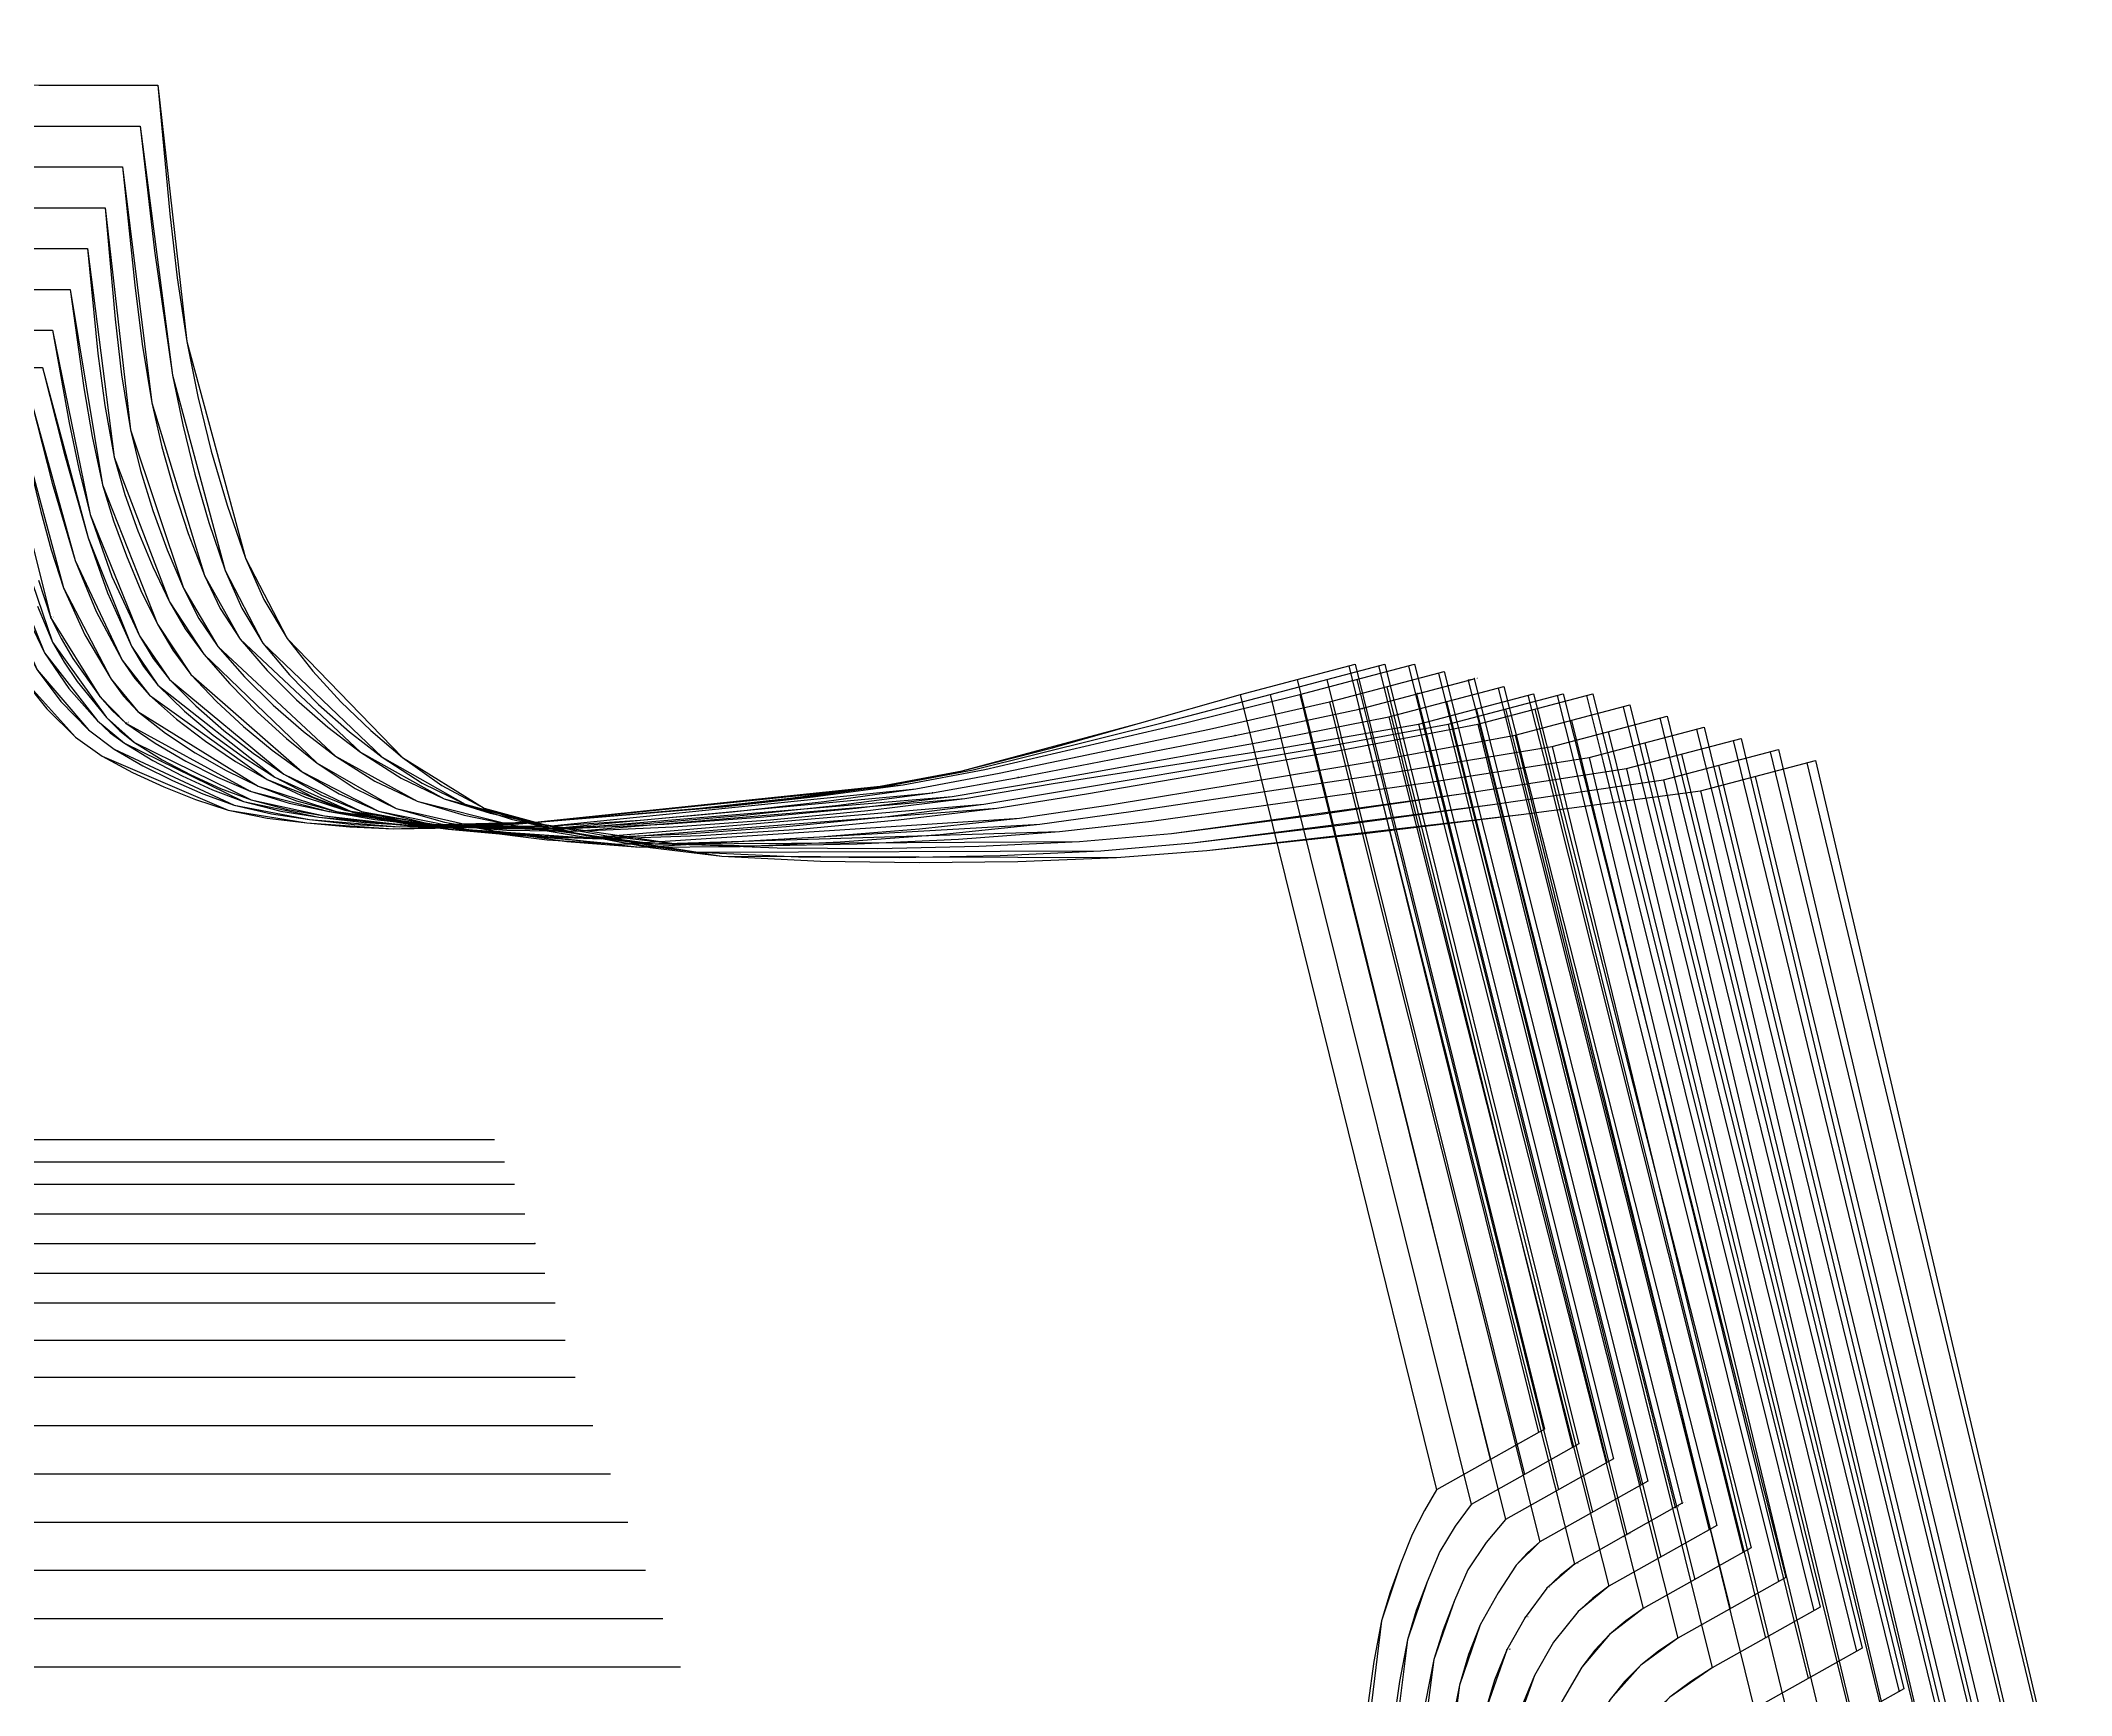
# Model space of a CAD drawing. Extents: x -43 to 1613, y 0 to 910.
# Drawn here: x 1271.2 to 1613, y 621.2 to 899.8 of the extents above; entities that cross this region are included whole.
import ezdxf

# ---------------------------------------------------------------- set-up
doc = ezdxf.new("R2010")
doc.units = 0

# ---------------------------------------------------------------- blocks, each defined once
blk = doc.blocks.new('GMX1016S18BK_42')
at = {"layer": '1'}
for points in [[(1259.553, 811.017), (1267.9782, 792.6147), (1277.0663, 782.5131), (1281.524, 779.3025), (1302.7661, 770.217), (1315.9817, 768.1189), (1330.4902, 767.0775), (1351.6788, 767.9284), (1412.5118, 774.2632), (1426.2761, 776.8514), (1456.1185, 784.8575), (1473.1086, 789.7165)], [(1473.1086, 789.7165), (1492.4431, 794.8194)], [(1492.4431, 794.8194), (1524.3074, 666.0465)], [(1524.3074, 666.0465), (1514.3354, 660.4407), (1506.1388, 655.8331)], [(1506.1388, 655.8331), (1504.1119, 652.3102), (1502.0519, 648.2868), (1500.0809, 643.349), (1496.8703, 633.7453), (1493.4972, 606.0593), (1493.6496, 583.5193)]]:
    blk.add_lwpolyline(points, dxfattribs=at)
at = {"layer": '5'}
blk.add_line((977.6588, 714.7687), (1347.5513, 714.7687), dxfattribs=at)
at = {"layer": '7'}
blk.add_line((977.6588, 714.7687), (1347.5513, 714.7687), dxfattribs=at)
at = {"layer": '8'}
for points in [[(1491.3458, 794.5324), (1493.6293, 785.3122), (1523.3066, 665.4826)], [(1473.1035, 789.7115), (1475.3133, 780.6843), (1506.1388, 655.8331)], [(1482.6489, 792.2362), (1484.9069, 783.11), (1515.171, 660.9081)]]:
    blk.add_lwpolyline(points, dxfattribs=at)
at = {"layer": '84'}
for points in [[(1259.553, 811.017), (1263.4367, 801.6342), (1265.555, 797.0419), (1267.9782, 792.6147), (1272.1946, 787.2832), (1277.0663, 782.5131), (1281.524, 779.3025), (1286.6167, 776.5517), (1291.8898, 774.1514), (1297.2644, 772.0102), (1302.7661, 770.217), (1309.3193, 768.9012), (1315.9817, 768.1189), (1323.2232, 767.423), (1330.4902, 767.0775), (1341.0896, 767.2756), (1351.6788, 767.9284), (1382.1537, 770.5522), (1397.3557, 772.2236), (1412.5118, 774.2632), (1426.2761, 776.8514), (1441.2392, 780.6843), (1456.1185, 784.8575), (1473.1086, 789.7165)], [(1473.1086, 789.7165), (1492.4431, 794.8194)], [(1492.4431, 794.8194), (1524.3074, 666.0465)], [(1524.3074, 666.0465), (1514.3354, 660.4407), (1506.1388, 655.8331)], [(1506.1388, 655.8331), (1504.1119, 652.3102), (1502.0519, 648.2868), (1500.0809, 643.349), (1498.3206, 638.5916), (1496.8703, 633.7453), (1495.5698, 626.8949), (1494.6249, 619.981), (1493.4972, 606.0593), (1493.3956, 594.7944), (1493.6496, 583.5193)]]:
    blk.add_lwpolyline(points, dxfattribs=at)
at = {"layer": '85'}
for points in [[(1491.3458, 794.5324), (1493.6293, 785.3122), (1523.3066, 665.4826)], [(1473.1035, 789.7115), (1475.3133, 780.6843), (1506.1388, 655.8331)], [(1482.6489, 792.2362), (1484.9069, 783.11), (1515.171, 660.9081)]]:
    blk.add_lwpolyline(points, dxfattribs=at)
blk = doc.blocks.new('GMX1016S18BK_44')
at = {"layer": '1'}
for points in [[(1261.2548, 814.7686), (1270.5843, 793.8339), (1279.2406, 783.7577), (1283.5281, 780.5217), (1303.7414, 771.0831), (1316.4262, 768.6422), (1331.5036, 767.4153), (1353.5457, 768.0935), (1414.3584, 774.4461), (1428.1176, 777.0394), (1459.9692, 784.9159), (1478.1073, 789.7165)], [(1478.1073, 789.7165), (1497.4418, 794.8194)], [(1497.4418, 794.8194), (1530.1062, 663.5471)], [(1530.1062, 663.5471), (1520.1342, 657.9413), (1511.9376, 653.3338)], [(1511.9376, 653.3338), (1509.2604, 649.6762), (1506.69, 645.4521), (1504.5487, 640.3518), (1501.2366, 630.5601), (1497.6983, 602.3103), (1497.8508, 579.7703)]]:
    blk.add_lwpolyline(points, dxfattribs=at)
at = {"layer": '5'}
blk.add_line((979.3605, 711.0197), (1349.2531, 711.0197), dxfattribs=at)
at = {"layer": '7'}
blk.add_line((979.3605, 711.0197), (1349.2531, 711.0197), dxfattribs=at)
at = {"layer": '8'}
for points in [[(1496.3775, 794.54), (1498.7093, 785.1395), (1529.0445, 662.9502)], [(1478.1022, 789.7115), (1480.3654, 780.5167), (1511.9376, 653.3338)], [(1487.6781, 792.2438), (1489.9844, 782.9424), (1520.9114, 658.3757)]]:
    blk.add_lwpolyline(points, dxfattribs=at)
at = {"layer": '84'}
for points in [[(1261.2548, 814.7686), (1265.5601, 804.1082), (1267.9071, 798.8834), (1270.5843, 793.8339), (1274.5949, 788.5329), (1279.2406, 783.7577), (1283.5281, 780.5217), (1288.3643, 777.7176), (1293.3757, 775.236), (1298.4938, 772.9932), (1303.7414, 771.0831), (1310.0203, 769.587), (1316.4262, 768.6422), (1323.9471, 767.8243), (1331.5036, 767.4153), (1342.5297, 767.5042), (1353.5457, 768.0935), (1384.013, 770.6894), (1399.2099, 772.3785), (1414.3584, 774.4461), (1428.1176, 777.0394), (1459.9692, 784.9159), (1478.1073, 789.7165)], [(1478.1073, 789.7165), (1497.4418, 794.8194)], [(1497.4418, 794.8194), (1530.1062, 663.5471)], [(1530.1062, 663.5471), (1520.1342, 657.9413), (1511.9376, 653.3338)], [(1511.9376, 653.3338), (1509.2604, 649.6762), (1506.69, 645.4521), (1504.5487, 640.3518), (1502.725, 635.5055), (1501.2366, 630.5601), (1499.8853, 623.5701), (1498.8921, 616.5165), (1497.6983, 602.3103), (1497.5917, 591.0428), (1497.8508, 579.7703)]]:
    blk.add_lwpolyline(points, dxfattribs=at)
at = {"layer": '85'}
for points in [[(1496.3775, 794.54), (1498.7093, 785.1395), (1529.0445, 662.9502)], [(1478.1022, 789.7115), (1480.3654, 780.5167), (1511.9376, 653.3338)], [(1487.6781, 792.2438), (1489.9844, 782.9424), (1520.9114, 658.3757)]]:
    blk.add_lwpolyline(points, dxfattribs=at)
blk = doc.blocks.new('GMX1016S18BK_46')
at = {"layer": '1'}
for points in [[(1262.9566, 818.5176), (1271.8339, 796.7066), (1280.7544, 785.2461), (1285.2629, 781.4844), (1305.3441, 771.6851), (1318.0061, 769.0231), (1333.241, 767.71), (1355.5295, 768.2866), (1416.3421, 774.5197), (1430.1013, 777.0851), (1463.8706, 784.9185), (1483.1061, 789.714)], [(1483.1061, 789.714), (1502.4405, 794.8169)], [(1502.4405, 794.8169), (1535.905, 661.0452)], [(1535.905, 661.0452), (1525.933, 655.4394), (1517.7364, 650.8319)], [(1517.7364, 650.8319), (1514.4649, 646.9253), (1511.394, 642.3533), (1509.1411, 637.1692), (1505.7044, 627.2429), (1501.8995, 598.5587), (1502.0519, 576.0187)]]:
    blk.add_lwpolyline(points, dxfattribs=at)
at = {"layer": '5'}
blk.add_line((981.0624, 707.2681), (1350.9549, 707.2681), dxfattribs=at)
at = {"layer": '7'}
blk.add_line((981.0624, 707.2681), (1350.9549, 707.2681), dxfattribs=at)
at = {"layer": '8'}
for points in [[(1501.4093, 794.5451), (1503.7918, 784.9616), (1534.7849, 660.4153)], [(1483.101, 789.7089), (1485.4174, 780.3439), (1517.7364, 650.8319)], [(1492.7072, 792.2489), (1495.0644, 782.7696), (1526.6544, 655.8433)]]:
    blk.add_lwpolyline(points, dxfattribs=at)
at = {"layer": '84'}
for points in [[(1262.9566, 818.5176), (1267.0384, 807.4381), (1269.2736, 801.9949), (1271.8339, 796.7066), (1275.9462, 790.7147), (1280.7544, 785.2461), (1282.9033, 783.2395), (1285.2629, 781.4844), (1290.0533, 778.5888), (1295.0114, 775.9853), (1300.1092, 773.6688), (1305.3441, 771.6851), (1311.6053, 770.0722), (1318.0061, 769.0231), (1325.6032, 768.1494), (1333.241, 767.71), (1344.389, 767.7405), (1355.5295, 768.2866), (1385.9968, 770.8139), (1401.1936, 772.4775), (1416.3421, 774.5197), (1430.1013, 777.0851), (1463.8706, 784.9185), (1483.1061, 789.714)], [(1483.1061, 789.714), (1502.4405, 794.8169)], [(1502.4405, 794.8169), (1535.905, 661.0452)], [(1535.905, 661.0452), (1525.933, 655.4394), (1517.7364, 650.8319)], [(1517.7364, 650.8319), (1514.4649, 646.9253), (1511.394, 642.3533), (1509.1411, 637.1692), (1507.2513, 632.2594), (1505.7044, 627.2429), (1504.2719, 620.1512), (1503.2051, 612.9884), (1501.8995, 598.5587), (1501.7827, 587.2938), (1502.0519, 576.0187)]]:
    blk.add_lwpolyline(points, dxfattribs=at)
at = {"layer": '85'}
for points in [[(1501.4093, 794.5451), (1503.7918, 784.9616), (1534.7849, 660.4153)], [(1483.101, 789.7089), (1485.4174, 780.3439), (1517.7364, 650.8319)], [(1492.7072, 792.2489), (1495.0644, 782.7696), (1526.6544, 655.8433)]]:
    blk.add_lwpolyline(points, dxfattribs=at)
blk = doc.blocks.new('GMX1016S18BK_48')
at = {"layer": '1'}
for points in [[(1264.6584, 823.5189), (1273.17, 798.5176), (1282.2759, 785.8379), (1286.9647, 781.6114), (1306.5887, 771.9467), (1318.9763, 769.2949), (1334.196, 767.5576), (1356.5277, 767.5144), (1418.4859, 773.8365), (1432.5067, 776.445), (1467.9219, 783.8796), (1488.1048, 788.4643)], [(1488.1048, 788.4643), (1507.4392, 793.5672)], [(1507.4392, 793.5672), (1541.7039, 657.2962)], [(1541.7039, 657.2962), (1531.7318, 651.6904), (1523.5352, 647.0828)], [(1523.5352, 647.0828), (1519.5576, 643.156), (1516.507, 638.5002), (1513.4844, 633.1052), (1509.9716, 622.9376), (1506.1007, 593.5599), (1506.2531, 571.02)]]:
    blk.add_lwpolyline(points, dxfattribs=at)
at = {"layer": '5'}
blk.add_line((982.7641, 702.2694), (1352.6567, 702.2694), dxfattribs=at)
at = {"layer": '7'}
blk.add_line((982.7641, 702.2694), (1352.6567, 702.2694), dxfattribs=at)
at = {"layer": '8'}
for points in [[(1506.4385, 793.303), (1508.8718, 783.5393), (1540.5253, 656.6332)], [(1497.739, 791.0068), (1500.1444, 781.3523), (1532.3947, 652.0612)], [(1488.0997, 788.4592), (1490.4695, 778.9266), (1523.5352, 647.0828)]]:
    blk.add_lwpolyline(points, dxfattribs=at)
at = {"layer": '84'}
for points in [[(1270.6224, 804.5908), (1273.17, 798.5176), (1275.1131, 795.1293), (1277.3229, 791.9009), (1282.2759, 785.8379), (1284.4958, 783.5799), (1286.9647, 781.6114), (1291.618, 778.7209), (1296.4618, 776.1529), (1301.4554, 773.8822), (1306.5887, 771.9467), (1312.7152, 770.3617), (1318.9763, 769.2949), (1326.5633, 768.2307), (1334.196, 767.5576), (1345.3593, 767.2401), (1356.5277, 767.5144), (1372.0649, 768.5507), (1387.5741, 769.968), (1403.0554, 771.7029), (1418.4859, 773.8365), (1432.5067, 776.445), (1467.9219, 783.8796), (1488.1048, 788.4643)], [(1488.1048, 788.4643), (1507.4392, 793.5672)], [(1507.4392, 793.5672), (1541.7039, 657.2962)], [(1541.7039, 657.2962), (1531.7318, 651.6904), (1523.5352, 647.0828)], [(1523.5352, 647.0828), (1521.4321, 645.2363), (1519.5576, 643.156), (1516.507, 638.5002), (1513.4844, 633.1052), (1511.4906, 628.1014), (1509.9716, 622.9376), (1508.5238, 615.6681), (1507.4265, 608.3377), (1506.1007, 593.5599), (1505.9864, 582.295), (1506.2531, 571.02)]]:
    blk.add_lwpolyline(points, dxfattribs=at)
at = {"layer": '85'}
for points in [[(1506.4385, 793.303), (1508.8718, 783.5393), (1540.5253, 656.6332)], [(1497.739, 791.0068), (1500.1444, 781.3523), (1532.3947, 652.0612)], [(1488.0997, 788.4592), (1490.4695, 778.9266), (1523.5352, 647.0828)]]:
    blk.add_lwpolyline(points, dxfattribs=at)
blk = doc.blocks.new('GMX1016S18BK_50')
at = {"layer": '1'}
for points in [[(1266.3602, 828.5176), (1272.9033, 802.6121), (1281.1456, 789.3838), (1285.5372, 784.8651), (1306.4186, 773.4402), (1319.7587, 769.9756), (1335.1434, 767.8116), (1357.7824, 767.1766), (1421.3129, 773.1456), (1435.697, 775.7008), (1472.2628, 782.8077), (1493.1035, 787.2121)], [(1493.1035, 787.2121), (1512.438, 792.3149)], [(1512.438, 792.3149), (1547.5027, 653.5446)], [(1547.5027, 653.5446), (1537.5306, 647.9388), (1529.334, 643.3312)], [(1529.334, 643.3312), (1524.7087, 639.2723), (1521.0511, 634.3473), (1517.9549, 628.8583), (1514.343, 618.5027), (1510.3018, 588.5587), (1510.4542, 566.0187)]]:
    blk.add_lwpolyline(points, dxfattribs=at)
at = {"layer": '2'}
for p in [(1502.7682, 789.7622), (1511.4702, 792.0584), (1512.438, 792.3149), (1512.438, 792.3149), (1493.0984, 787.207), (1493.1035, 787.2121), (1493.1035, 787.2121), (1354.3585, 697.2681), (1547.5027, 653.5446), (1547.5027, 653.5446), (1546.2708, 652.8512), (1538.1377, 648.2792), (1529.334, 643.3312), (1529.334, 643.3312), (1529.334, 643.3312)]:
    blk.add_point(p, dxfattribs=at)
at = {"layer": '3'}
for p in [(1272.9033, 802.6121), (1281.1456, 789.3838), (1285.5372, 784.8651), (1472.2628, 782.8077), (1505.2244, 779.9325), (1513.9569, 782.1143), (1495.5241, 777.5068), (1306.4186, 773.4402), (1421.3129, 773.1456), (1435.697, 775.7008), (1319.7587, 769.9756), (1335.1434, 767.8116), (1357.7824, 767.1766), (1537.5306, 647.9388), (1524.7087, 639.2723), (1521.0511, 634.3473), (1517.9549, 628.8583)]:
    blk.add_point(p, dxfattribs=at)
at = {"layer": '4'}
for p in [(1493.1035, 787.2121, -3.998), (1493.1035, 787.2121, -3.998), (1529.334, 643.3312, -3.998), (1529.334, 643.3312, -3.998)]:
    blk.add_point(p, dxfattribs=at)
at = {"layer": '5'}
blk.add_line((984.466, 697.2681), (1354.3585, 697.2681), dxfattribs=at)
at = {"layer": '7'}
blk.add_line((984.466, 697.2681), (1354.3585, 697.2681), dxfattribs=at)
at = {"layer": '8'}
for points in [[(1502.7682, 789.7622), (1505.2244, 779.9325), (1538.1377, 648.2792)], [(1511.4702, 792.0584), (1513.9569, 782.1143), (1546.2708, 652.8512)], [(1493.0984, 787.207), (1495.5241, 777.5068), (1529.334, 643.3312)]]:
    blk.add_lwpolyline(points, dxfattribs=at)
at = {"layer": '84'}
for points in [[(1270.8078, 808.9342), (1272.9033, 802.6121), (1274.6051, 799.1044), (1276.5939, 795.744), (1281.1456, 789.3838), (1283.2004, 786.9835), (1285.5372, 784.8651), (1290.442, 781.4793), (1295.588, 778.4618), (1300.9195, 775.7719), (1306.4186, 773.4402), (1313.0023, 771.4158), (1319.7587, 769.9756), (1327.4193, 768.6803), (1335.1434, 767.8116), (1346.4541, 767.1715), (1357.7824, 767.1766), (1373.7108, 768.0427), (1389.6137, 769.3686), (1405.4887, 771.0475), (1421.3129, 773.1456), (1435.697, 775.7008), (1472.2628, 782.8077), (1493.1035, 787.2121)], [(1493.1035, 787.2121), (1512.438, 792.3149)], [(1512.438, 792.3149), (1547.5027, 653.5446)], [(1547.5027, 653.5446), (1537.5306, 647.9388), (1529.334, 643.3312)], [(1529.334, 643.3312), (1526.916, 641.4212), (1524.7087, 639.2723), (1521.0511, 634.3473), (1517.9549, 628.8583), (1515.9076, 623.7631), (1514.343, 618.5027), (1512.8393, 611.0961), (1511.6963, 603.626), (1510.8454, 596.105), (1510.3018, 588.5587), (1510.1825, 577.2938), (1510.4542, 566.0187)]]:
    blk.add_lwpolyline(points, dxfattribs=at)
at = {"layer": '85'}
for points in [[(1502.7682, 789.7622), (1505.2244, 779.9325), (1538.1377, 648.2792)], [(1511.4702, 792.0584), (1513.9569, 782.1143), (1546.2708, 652.8512)], [(1493.0984, 787.207), (1495.5241, 777.5068), (1529.334, 643.3312)]]:
    blk.add_lwpolyline(points, dxfattribs=at)
at = {"layer": '1'}
for s, p in [('# 7', (1272.9033, 802.6121)), ('# 13', (1512.438, 792.3149)), ('# 13', (1512.438, 792.3149)), ('# 12', (1493.1035, 787.2121)), ('# 12', (1493.1035, 787.2121)), ('# 8', (1285.5372, 784.8651)), ('# 11', (1435.697, 775.7008)), ('# 9', (1319.7587, 769.9756)), ('# 10', (1357.7824, 767.1766)), ('# 14', (1547.5027, 653.5446)), ('# 14', (1547.5027, 653.5446)), ('# 15', (1529.334, 643.3312)), ('# 15', (1529.334, 643.3312)), ('# 16', (1524.7087, 639.2723)), ('# 17', (1521.0511, 634.3473)), ('# 18', (1517.9549, 628.8583))]:
    blk.add_text(s, height=0.25, dxfattribs=at).set_placement(p)
at = {"layer": '8'}
for s, p in [('# 26', (1502.7682, 789.7622)), ('O', (1502.7682, 789.7622)), ('# 28', (1511.4702, 792.0584)), ('O', (1511.4702, 792.0584)), ('# 23', (1493.0984, 787.207)), ('O', (1493.0984, 787.207)), ('# 29', (1546.2708, 652.8512)), ('# 27', (1538.1377, 648.2792)), ('# 24', (1529.334, 643.3312))]:
    blk.add_text(s, height=0.25, dxfattribs=at).set_placement(p)
at = {"layer": '85'}
for p in [(1502.7682, 789.7622), (1511.4702, 792.0584), (1493.0984, 787.207)]:
    blk.add_text('O', height=0.25, dxfattribs=at).set_placement(p)
blk = doc.blocks.new('GMX1016S18BK_52')
at = {"layer": '1'}
for points in [[(1268.062, 833.5188), (1275.0064, 807.6794), (1283.0252, 792.2565), (1287.5184, 786.854), (1307.7648, 774.2428), (1320.9169, 770.0239), (1336.6852, 767.7963), (1359.8907, 767.1359), (1424.5972, 772.536), (1439.2631, 774.9845), (1476.7383, 781.746), (1498.1022, 785.9624)], [(1498.1022, 785.9624), (1517.4367, 791.0653)], [(1517.4367, 791.0653), (1553.3015, 649.7956)], [(1553.3015, 649.7956), (1543.3295, 644.1898), (1535.1329, 639.5822)], [(1535.1329, 639.5822), (1529.969, 635.3556), (1525.8238, 630.1588), (1522.6234, 624.5861), (1518.8591, 614.0552), (1514.503, 583.56), (1514.6554, 561.02)]]:
    blk.add_lwpolyline(points, dxfattribs=at)
at = {"layer": '5'}
blk.add_line((986.1677, 692.2694), (1356.0603, 692.2694), dxfattribs=at)
at = {"layer": '7'}
blk.add_line((986.1677, 692.2694), (1356.0603, 692.2694), dxfattribs=at)
at = {"layer": '8'}
for points in [[(1516.4969, 790.8164), (1519.0343, 780.6894), (1552.0137, 649.0716)], [(1507.7949, 788.5202), (1510.2993, 778.5126), (1543.8806, 644.4996)], [(1498.0971, 785.9573), (1500.5762, 776.0869), (1535.1329, 639.5822)]]:
    blk.add_lwpolyline(points, dxfattribs=at)
at = {"layer": '84'}
for points in [[(1268.062, 833.5188), (1271.1964, 820.4861), (1272.9515, 814.0345), (1275.0064, 807.6794), (1278.6081, 799.7546), (1283.0252, 792.2565), (1285.0978, 789.4016), (1287.5184, 786.854), (1292.2124, 783.1633), (1297.1908, 779.8537), (1302.3851, 776.8768), (1307.7648, 774.2428), (1314.2265, 771.7994), (1320.9169, 770.0239), (1328.7579, 768.6371), (1336.6852, 767.7963), (1348.2778, 767.1461), (1359.8907, 767.1359), (1376.1085, 767.8852), (1392.3011, 769.0663), (1408.4707, 770.5903), (1424.5972, 772.536), (1439.2631, 774.9845), (1476.7383, 781.746), (1498.1022, 785.9624)], [(1498.1022, 785.9624), (1517.4367, 791.0653)], [(1517.4367, 791.0653), (1553.3015, 649.7956)], [(1553.3015, 649.7956), (1543.3295, 644.1898), (1535.1329, 639.5822)], [(1535.1329, 639.5822), (1532.4481, 637.5883), (1529.969, 635.3556), (1525.8238, 630.1588), (1522.6234, 624.5861), (1520.4949, 619.4045), (1518.8591, 614.0552), (1517.2589, 606.5165), (1516.027, 598.9092), (1515.1024, 591.2486), (1514.503, 583.56), (1514.3735, 572.2951), (1514.6554, 561.02)]]:
    blk.add_lwpolyline(points, dxfattribs=at)
at = {"layer": '85'}
for points in [[(1516.4969, 790.8164), (1519.0343, 780.6894), (1552.0137, 649.0716)], [(1507.7949, 788.5202), (1510.2993, 778.5126), (1543.8806, 644.4996)], [(1498.0971, 785.9573), (1500.5762, 776.0869), (1535.1329, 639.5822)]]:
    blk.add_lwpolyline(points, dxfattribs=at)
blk = doc.blocks.new('GMX1016S18BK_54')
at = {"layer": '1'}
for points in [[(1269.7638, 838.5175), (1276.98, 812.2311), (1284.9073, 795.4925), (1289.4768, 789.5616), (1309.2761, 775.3782), (1322.4002, 770.2144), (1338.0848, 767.7354), (1361.2115, 766.6991), (1426.7587, 772.2185), (1441.6126, 774.7102), (1480.7693, 780.8392), (1503.1009, 784.7102)], [(1503.1009, 784.7102), (1522.4354, 789.813)], [(1522.4354, 789.813), (1559.1003, 646.044)], [(1559.1003, 646.044), (1549.1283, 640.4382), (1540.9317, 635.8306)], [(1540.9317, 635.8306), (1535.2319, 631.4415), (1530.599, 625.9729), (1527.2944, 620.3163), (1523.3752, 609.6102), (1518.7042, 578.5587), (1518.8566, 556.0187)]]:
    blk.add_lwpolyline(points, dxfattribs=at)
at = {"layer": '5'}
blk.add_line((987.8696, 687.2682), (1357.7621, 687.2682), dxfattribs=at)
at = {"layer": '7'}
blk.add_line((987.8696, 687.2682), (1357.7621, 687.2682), dxfattribs=at)
at = {"layer": '8'}
for points in [[(1512.824, 787.2756), (1515.3793, 777.0927), (1549.6236, 640.7176)], [(1521.5235, 789.5717), (1524.1118, 779.2644), (1557.7567, 645.2896)], [(1503.0958, 784.7051), (1505.6282, 774.667), (1540.9317, 635.8306)]]:
    blk.add_lwpolyline(points, dxfattribs=at)
at = {"layer": '84'}
for points in [[(1269.7638, 838.5175), (1273.0938, 825.2841), (1276.98, 812.2311), (1280.5461, 803.6688), (1284.9073, 795.4925), (1287.0104, 792.381), (1289.4768, 789.5616), (1294.0462, 785.523), (1298.9002, 781.8222), (1303.9853, 778.4389), (1309.2761, 775.3782), (1315.687, 772.4242), (1322.4002, 770.2144), (1330.1828, 768.6599), (1338.0848, 767.7354), (1349.6341, 766.8768), (1361.2115, 766.6991), (1377.6402, 767.4026), (1394.046, 768.6117), (1410.4265, 770.1992), (1426.7587, 772.2185), (1441.6126, 774.7102), (1480.7693, 780.8392), (1503.1009, 784.7102)], [(1503.1009, 784.7102), (1522.4354, 789.813)], [(1522.4354, 789.813), (1559.1003, 646.044)], [(1559.1003, 646.044), (1549.1283, 640.4382), (1540.9317, 635.8306)], [(1540.9317, 635.8306), (1537.9827, 633.758), (1535.2319, 631.4415), (1532.7859, 628.8177), (1530.599, 625.9729), (1527.2944, 620.3163), (1525.0846, 615.0534), (1523.3752, 609.6102), (1521.6785, 601.9394), (1520.3602, 594.1949), (1519.3595, 586.3946), (1518.7042, 578.5587), (1518.5645, 567.2963), (1518.8566, 556.0187)]]:
    blk.add_lwpolyline(points, dxfattribs=at)
at = {"layer": '85'}
for points in [[(1512.824, 787.2756), (1515.3793, 777.0927), (1549.6236, 640.7176)], [(1521.5235, 789.5717), (1524.1118, 779.2644), (1557.7567, 645.2896)], [(1503.0958, 784.7051), (1505.6282, 774.667), (1540.9317, 635.8306)]]:
    blk.add_lwpolyline(points, dxfattribs=at)
blk = doc.blocks.new('GMX1016S18BK_56')
at = {"layer": '1'}
for points in [[(773.0211, 844.7685), (1030.3739, 844.7685), (1030.3739, 844.7685), (1251.4657, 844.7685), (1251.4657, 844.7685), (1271.4656, 844.7685)], [(1271.4656, 844.7685), (1279.172, 816.0538), (1286.472, 797.8445), (1290.922, 791.2786), (1310.5918, 775.7567), (1323.8303, 769.8233), (1339.7612, 767.0343), (1363.2942, 765.5865), (1429.9235, 771.2126), (1445.0213, 773.7501), (1485.1914, 780.4862), (1508.0997, 784.7127)], [(1508.0997, 784.7127), (1527.4341, 789.8156)], [(1527.4341, 789.8156), (1564.8991, 641.0453)], [(1564.8991, 641.0453), (1554.9271, 635.4395), (1546.7305, 630.8319)], [(1546.7305, 630.8319), (1540.4974, 626.2777), (1535.3767, 620.5348), (1531.9655, 614.7944), (1527.8939, 603.9155), (1522.9053, 572.3103), (1523.0577, 549.7704)]]:
    blk.add_lwpolyline(points, dxfattribs=at)
at = {"layer": '5'}
blk.add_line((989.5714, 681.0198), (1359.4639, 681.0198), dxfattribs=at)
at = {"layer": '7'}
blk.add_line((989.5714, 681.0198), (1359.4639, 681.0198), dxfattribs=at)
at = {"layer": '8'}
for points in [[(1517.7466, 787.2578), (1520.3704, 776.7346), (1555.5621, 635.7976)], [(1526.4486, 789.554), (1529.108, 778.8961), (1563.6952, 640.3696)], [(1508.0946, 784.7076), (1510.6803, 774.3318), (1546.7305, 630.8319)]]:
    blk.add_lwpolyline(points, dxfattribs=at)
at = {"layer": '84'}
for points in [[(773.0211, 844.7685), (1030.3739, 844.7685), (1030.3739, 844.7685), (1251.4657, 844.7685), (1251.4657, 844.7685), (1271.4656, 844.7685)], [(1271.4656, 844.7685), (1275.1105, 830.3464), (1279.172, 816.0538), (1282.4537, 806.7904), (1286.472, 797.8445), (1288.4887, 794.413), (1290.922, 791.2786), (1295.4077, 786.8921), (1300.221, 782.8585), (1305.2933, 779.1476), (1310.5918, 775.7567), (1317.0307, 772.3886), (1323.8303, 769.8233), (1331.7221, 768.0783), (1339.7612, 767.0343), (1351.5061, 765.9371), (1363.2942, 765.5865), (1379.9973, 766.2368), (1396.6724, 767.4661), (1413.3221, 769.1146), (1429.9235, 771.2126), (1445.0213, 773.7501), (1485.1914, 780.4862), (1508.0997, 784.7127)], [(1508.0997, 784.7127), (1527.4341, 789.8156)], [(1527.4341, 789.8156), (1564.8991, 641.0453)], [(1564.8991, 641.0453), (1554.9271, 635.4395), (1546.7305, 630.8319)], [(1546.7305, 630.8319), (1543.5174, 628.678), (1540.4974, 626.2777), (1537.7948, 623.532), (1535.3767, 620.5348), (1531.9655, 614.7944), (1529.6744, 609.4476), (1527.8939, 603.9155), (1526.1006, 596.1127), (1524.6935, 588.2285), (1523.6165, 580.2885), (1522.9053, 572.3103), (1522.7555, 561.048), (1523.0577, 549.7704)]]:
    blk.add_lwpolyline(points, dxfattribs=at)
at = {"layer": '85'}
for points in [[(1517.7466, 787.2578), (1520.3704, 776.7346), (1555.5621, 635.7976)], [(1526.4486, 789.554), (1529.108, 778.8961), (1563.6952, 640.3696)], [(1508.0946, 784.7076), (1510.6803, 774.3318), (1546.7305, 630.8319)]]:
    blk.add_lwpolyline(points, dxfattribs=at)
blk = doc.blocks.new('GMX1016S18BK_58')
at = {"layer": '1'}
for points in [[(767.2223, 851.0169), (1033.3254, 851.0169), (1033.3254, 851.0169), (1253.1675, 851.0169), (1253.1675, 851.0169), (1273.1674, 851.0169)], [(1273.1674, 851.0169), (1279.4971, 819.9832), (1287.8334, 799.5717), (1292.8804, 792.2235), (1312.1209, 776.2672), (1325.1816, 770.0264), (1341.4757, 767.0623), (1365.5676, 765.4214), (1432.141, 770.5395), (1447.2362, 772.9602), (1489.1817, 780.1865), (1513.0984, 784.7127)], [(1513.0984, 784.7127), (1532.4328, 789.8156)], [(1532.4328, 789.8156), (1570.698, 636.044)], [(1570.698, 636.044), (1560.7259, 630.4382), (1552.5293, 625.8306)], [(1552.5293, 625.8306), (1545.425, 620.9208), (1539.5322, 614.6521), (1536.1133, 608.8634), (1532.0442, 597.8983), (1527.1065, 566.0594), (1527.2589, 543.5194)]]:
    blk.add_lwpolyline(points, dxfattribs=at)
at = {"layer": '5'}
blk.add_line((991.2731, 674.7688), (1361.1657, 674.7688), dxfattribs=at)
at = {"layer": '7'}
blk.add_line((991.2731, 674.7688), (1361.1657, 674.7688), dxfattribs=at)
at = {"layer": '8'}
for points in [[(1522.6691, 787.2375), (1525.364, 776.3714), (1561.493, 630.87)], [(1531.3711, 789.5336), (1534.1042, 778.5253), (1569.6311, 635.4446)], [(1513.0933, 784.7076), (1515.7324, 773.9939), (1552.5293, 625.8306)]]:
    blk.add_lwpolyline(points, dxfattribs=at)
at = {"layer": '84'}
for points in [[(767.2223, 851.0169), (1033.3254, 851.0169), (1033.3254, 851.0169), (1253.1675, 851.0169), (1253.1675, 851.0169), (1273.1674, 851.0169)], [(1273.1674, 851.0169), (1275.9792, 835.4111), (1277.587, 827.659), (1279.4971, 819.9832), (1283.1649, 809.5692), (1287.8334, 799.5717), (1290.1372, 795.744), (1292.8804, 792.2235), (1297.2847, 787.7734), (1301.9837, 783.6332), (1306.9393, 779.7978), (1312.1209, 776.2672), (1318.4556, 772.7366), (1325.1816, 770.0264), (1333.2435, 768.1697), (1341.4757, 767.0623), (1353.4975, 765.8634), (1365.5676, 765.4214), (1382.2503, 765.9497), (1398.9101, 767.0547), (1415.5471, 768.5736), (1432.141, 770.5395), (1447.2362, 772.9602), (1489.1817, 780.1865), (1513.0984, 784.7127)], [(1513.0984, 784.7127), (1532.4328, 789.8156)], [(1532.4328, 789.8156), (1570.698, 636.044)], [(1570.698, 636.044), (1560.7259, 630.4382), (1552.5293, 625.8306)], [(1552.5293, 625.8306), (1548.8793, 623.504), (1545.425, 620.9208), (1542.3109, 617.9414), (1539.5322, 614.6521), (1537.6805, 611.8429), (1536.1133, 608.8634), (1533.8222, 603.4736), (1532.0442, 597.8983), (1530.2637, 590.037), (1528.8692, 582.0944), (1527.805, 574.0959), (1527.1065, 566.0594), (1526.9591, 554.797), (1527.2589, 543.5194)]]:
    blk.add_lwpolyline(points, dxfattribs=at)
at = {"layer": '85'}
for points in [[(1522.6691, 787.2375), (1525.364, 776.3714), (1561.493, 630.87)], [(1531.3711, 789.5336), (1534.1042, 778.5253), (1569.6311, 635.4446)], [(1513.0933, 784.7076), (1515.7324, 773.9939), (1552.5293, 625.8306)]]:
    blk.add_lwpolyline(points, dxfattribs=at)
blk = doc.blocks.new('GMX1016S18BK_60')
at = {"layer": '1'}
for points in [[(760.1738, 859.1423), (1036.2769, 858.5124), (1036.2769, 858.5124), (1256.119, 857.8927), (1256.119, 857.8927), (1276.1189, 857.8927)], [(1276.1189, 857.8927), (1281.6104, 824.9844), (1290.8179, 801.5529), (1296.4694, 793.0897), (1315.2095, 776.6533), (1328.0568, 770.0747), (1344.3585, 766.7245), (1368.519, 764.5248), (1435.9128, 768.886), (1451.2113, 771.1491), (1494.6021, 778.3272), (1519.3468, 782.8382)], [(1519.3468, 782.8382), (1538.6813, 787.9411)], [(1538.6813, 787.9411), (1577.7465, 629.1682)], [(1577.7465, 629.1682), (1567.7744, 623.5624), (1559.5778, 618.9549)]]:
    blk.add_lwpolyline(points, dxfattribs=at)
at = {"layer": '5'}
blk.add_line((994.2246, 666.6434), (1364.1172, 666.6434), dxfattribs=at)
at = {"layer": '7'}
blk.add_line((994.2246, 666.6434), (1364.1172, 666.6434), dxfattribs=at)
at = {"layer": '8'}
for points in [[(1537.5484, 787.6413), (1540.3526, 776.2825), (1576.8117, 628.6424)], [(1519.3417, 782.8331), (1522.0341, 771.7841), (1559.5778, 618.9549)], [(1528.8464, 785.3452), (1531.6099, 774.1387), (1568.6736, 624.0679)]]:
    blk.add_lwpolyline(points, dxfattribs=at)
at = {"layer": '84'}
for points in [[(760.1738, 859.1423), (1036.2769, 858.5124), (1036.2769, 858.5124), (1256.119, 857.8927), (1256.119, 857.8927), (1276.1189, 857.8927)], [(1276.1189, 857.8927), (1278.4455, 841.3471), (1279.8451, 833.1251), (1281.6104, 824.9844), (1283.4341, 818.9494), (1285.6058, 813.0286), (1288.0645, 807.2247), (1290.8179, 801.5529), (1293.3985, 797.1536), (1296.4694, 793.0897), (1300.7518, 788.5456), (1305.3264, 784.2911), (1310.1524, 780.3236), (1315.2095, 776.6533), (1321.4274, 772.9576), (1328.0568, 770.0747), (1336.1137, 768.0224), (1344.3585, 766.7245), (1356.4058, 765.2284), (1368.519, 764.5248), (1385.3973, 764.8118), (1402.2604, 765.7237), (1419.1082, 767.075), (1435.9128, 768.886), (1451.2113, 771.1491), (1494.6021, 778.3272), (1519.3468, 782.8382)], [(1519.3468, 782.8382), (1538.6813, 787.9411)], [(1538.6813, 787.9411), (1577.7465, 629.1682)], [(1577.7465, 629.1682), (1567.7744, 623.5624), (1559.5778, 618.9549)]]:
    blk.add_lwpolyline(points, dxfattribs=at)
at = {"layer": '85'}
for points in [[(1537.5484, 787.6413), (1540.3526, 776.2825), (1576.8117, 628.6424)], [(1519.3417, 782.8331), (1522.0341, 771.7841), (1559.5778, 618.9549)], [(1528.8464, 785.3452), (1531.6099, 774.1387), (1568.6736, 624.0679)]]:
    blk.add_lwpolyline(points, dxfattribs=at)
blk = doc.blocks.new('GMX1016S18BK_62')
at = {"layer": '1'}
for points in [[(753.1253, 867.2678), (1039.2284, 866.008), (1039.2284, 866.008), (1259.0704, 864.7685), (1259.0704, 864.7685), (1279.0704, 864.7685)], [(1279.0704, 864.7685), (1283.5738, 829.658), (1292.8804, 805.2994), (1298.6512, 796.4755), (1317.7114, 778.1214), (1331.0083, 770.5091), (1347.5158, 766.7575), (1372.042, 764.0067), (1439.3825, 767.87), (1454.6758, 770.0188), (1499.8345, 776.7143), (1525.5952, 780.9637)], [(1525.5952, 780.9637), (1544.9297, 786.0666)], [(1544.9297, 786.0666), (1584.795, 622.2924)], [(1584.795, 622.2924), (1574.8229, 616.6866), (1566.6263, 612.0791)]]:
    blk.add_lwpolyline(points, dxfattribs=at)
at = {"layer": '5'}
blk.add_line((997.1761, 658.5179), (1367.0687, 658.5179), dxfattribs=at)
at = {"layer": '7'}
blk.add_line((997.1761, 658.5179), (1367.0687, 658.5179), dxfattribs=at)
at = {"layer": '8'}
for points in [[(1535.0237, 783.4529), (1537.8583, 771.9061), (1575.8491, 617.2632)], [(1543.7257, 785.7491), (1546.601, 774.0397), (1583.9898, 621.8403)], [(1525.5901, 780.9586), (1528.3358, 769.5718), (1566.6263, 612.0791)]]:
    blk.add_lwpolyline(points, dxfattribs=at)
at = {"layer": '84'}
for points in [[(753.1253, 867.2678), (1039.2284, 866.008), (1039.2284, 866.008), (1259.0704, 864.7685), (1259.0704, 864.7685), (1279.0704, 864.7685)], [(1279.0704, 864.7685), (1280.8154, 847.118), (1281.9685, 838.3474), (1283.5738, 829.658), (1285.362, 823.3791), (1287.5514, 817.2247), (1290.0584, 811.1922), (1292.8804, 805.2994), (1295.527, 800.7325), (1298.6512, 796.4755), (1303.015, 791.4844), (1307.653, 786.7473), (1312.5577, 782.287), (1317.7114, 778.1214), (1324.1122, 773.872), (1331.0083, 770.5091), (1339.149, 768.2256), (1347.5158, 766.7575), (1359.7357, 764.9592), (1372.042, 764.0067), (1388.9, 764.1133), (1405.7478, 764.9007), (1422.5855, 766.153), (1439.3825, 767.87), (1454.6758, 770.0188), (1499.8345, 776.7143), (1525.5952, 780.9637)], [(1525.5952, 780.9637), (1544.9297, 786.0666)], [(1544.9297, 786.0666), (1584.795, 622.2924)], [(1584.795, 622.2924), (1574.8229, 616.6866), (1566.6263, 612.0791)]]:
    blk.add_lwpolyline(points, dxfattribs=at)
at = {"layer": '85'}
for points in [[(1535.0237, 783.4529), (1537.8583, 771.9061), (1575.8491, 617.2632)], [(1543.7257, 785.7491), (1546.601, 774.0397), (1583.9898, 621.8403)], [(1525.5901, 780.9586), (1528.3358, 769.5718), (1566.6263, 612.0791)]]:
    blk.add_lwpolyline(points, dxfattribs=at)
blk = doc.blocks.new('GMX1016S18BK_64')
at = {"layer": '1'}
for points in [[(746.0768, 875.3933), (1040.9301, 873.4933), (1040.9301, 873.4933), (1262.0219, 871.6442), (1262.0219, 871.6442), (1282.0219, 871.6442)], [(1282.0219, 871.6442), (1286.3094, 834.2427), (1295.1994, 807.5702), (1301.0033, 797.7988), (1320.8077, 779.3152), (1334.544, 771.7359), (1350.6298, 767.7303), (1374.5871, 764.5451), (1442.6489, 766.6228), (1458.1404, 768.378), (1505.0694, 774.9134), (1531.8436, 779.0892)], [(1531.8436, 779.0892), (1551.1781, 784.192)], [(1551.1781, 784.192), (1591.8435, 615.4167)]]:
    blk.add_lwpolyline(points, dxfattribs=at)
at = {"layer": '5'}
blk.add_line((1000.1276, 650.3925), (1370.0202, 650.3925), dxfattribs=at)
at = {"layer": '7'}
blk.add_line((1000.1276, 650.3925), (1370.0202, 650.3925), dxfattribs=at)
at = {"layer": '8'}
for points in [[(1549.9081, 783.8568), (1552.8545, 771.7968), (1591.1627, 615.0357)], [(1541.2035, 781.5606), (1544.1067, 769.6708), (1583.022, 610.456)], [(1531.8385, 779.0841), (1534.6376, 767.3595), (1573.6748, 605.2033)]]:
    blk.add_lwpolyline(points, dxfattribs=at)
at = {"layer": '84'}
for points in [[(746.0768, 875.3933), (1040.9301, 873.4933), (1040.9301, 873.4933), (1262.0219, 871.6442), (1262.0219, 871.6442), (1282.0219, 871.6442)], [(1282.0219, 871.6442), (1283.6932, 852.8635), (1284.793, 843.5213), (1286.3094, 834.2427), (1287.9934, 827.4076), (1290.066, 820.6766), (1292.4663, 814.0599), (1295.1994, 807.5702), (1297.8054, 802.5029), (1301.0033, 797.7988), (1305.4762, 792.6985), (1310.2997, 787.9208), (1315.4203, 783.458), (1320.8077, 779.3152), (1327.4422, 775.0988), (1334.544, 771.7359), (1342.4815, 769.3711), (1350.6298, 767.7303), (1362.5577, 765.7338), (1374.5871, 764.5451), (1391.6026, 764.2225), (1408.6282, 764.5629), (1425.6512, 765.3579), (1442.6489, 766.6228), (1458.1404, 768.378), (1505.0694, 774.9134), (1531.8436, 779.0892)], [(1531.8436, 779.0892), (1551.1781, 784.192)], [(1551.1781, 784.192), (1591.8435, 615.4167)]]:
    blk.add_lwpolyline(points, dxfattribs=at)
at = {"layer": '85'}
for points in [[(1549.9081, 783.8568), (1552.8545, 771.7968), (1591.1627, 615.0357)], [(1541.2035, 781.5606), (1544.1067, 769.6708), (1583.022, 610.456)], [(1531.8385, 779.0841), (1534.6376, 767.3595), (1573.6748, 605.2033)]]:
    blk.add_lwpolyline(points, dxfattribs=at)
blk = doc.blocks.new('GMX1016S18BK_66')
at = {"layer": '1'}
for points in [[(739.0283, 883.5187), (1042.632, 880.9889), (1042.632, 880.9889), (1264.9734, 878.52), (1264.9734, 878.52), (1284.9734, 878.52)], [(1284.9734, 878.52), (1289.9035, 838.7842), (1298.7478, 809.7292), (1304.7371, 799.0129), (1325.0292, 779.9655), (1339.1185, 772.1397), (1354.8081, 768.0046), (1378.2091, 764.568), (1446.0373, 764.9617), (1461.5084, 766.3257), (1510.2714, 772.9627), (1538.092, 777.2147)], [(1538.092, 777.2147), (1557.4264, 782.3175)], [(1557.4264, 782.3175), (1598.892, 608.5409)]]:
    blk.add_lwpolyline(points, dxfattribs=at)
at = {"layer": '5'}
blk.add_line((1003.0791, 642.267), (1372.9717, 642.267), dxfattribs=at)
at = {"layer": '7'}
blk.add_line((1003.0791, 642.267), (1372.9717, 642.267), dxfattribs=at)
at = {"layer": '8'}
for points in [[(1547.3858, 779.6683), (1550.3576, 767.4382), (1590.1899, 603.6463)], [(1556.0879, 781.9645), (1559.1054, 769.5515), (1598.3331, 608.2284)], [(1538.0869, 777.2096), (1540.9393, 765.1471), (1580.7233, 598.3275)]]:
    blk.add_lwpolyline(points, dxfattribs=at)
at = {"layer": '84'}
for points in [[(739.0283, 883.5187), (1042.632, 880.9889), (1042.632, 880.9889), (1264.9734, 878.52), (1264.9734, 878.52), (1284.9734, 878.52)], [(1284.9734, 878.52), (1287.0206, 858.581), (1288.2855, 848.6547), (1289.9035, 838.7842), (1291.5926, 831.3674), (1293.6398, 824.0395), (1296.0198, 816.8234), (1298.7478, 809.7292), (1301.4046, 804.1717), (1304.7371, 799.0129), (1309.2862, 793.7348), (1314.2265, 788.8123), (1319.4894, 784.2225), (1325.0292, 779.9655), (1331.8364, 775.6246), (1339.1185, 772.1397), (1346.8579, 769.7293), (1354.8081, 768.0046), (1366.4566, 765.9091), (1378.2091, 764.568), (1395.1509, 763.8746), (1412.1105, 763.7933), (1429.0803, 764.1489), (1446.0373, 764.9617), (1461.5084, 766.3257), (1485.9128, 769.4524), (1510.2714, 772.9627), (1538.092, 777.2147)], [(1538.092, 777.2147), (1557.4264, 782.3175)], [(1557.4264, 782.3175), (1598.892, 608.5409)]]:
    blk.add_lwpolyline(points, dxfattribs=at)
at = {"layer": '85'}
for points in [[(1547.3858, 779.6683), (1550.3576, 767.4382), (1590.1899, 603.6463)], [(1556.0879, 781.9645), (1559.1054, 769.5515), (1598.3331, 608.2284)], [(1538.0869, 777.2096), (1540.9393, 765.1471), (1580.7233, 598.3275)]]:
    blk.add_lwpolyline(points, dxfattribs=at)
blk = doc.blocks.new('GMX1016S18BK_68')
at = {"layer": '1'}
for points in [[(731.9798, 891.6442), (1043.0841, 888.4743), (1043.0841, 888.4743), (1267.9249, 885.3958), (1267.9249, 885.3958), (1287.9248, 885.3958)], [(1287.9248, 885.3958), (1293.3884, 843.4629), (1302.258, 810.5598), (1308.5852, 798.3246), (1328.6334, 779.145), (1342.6034, 771.2101), (1358.326, 766.8667), (1381.8109, 763.1354), (1449.6085, 763.3869), (1465.0746, 764.7179), (1515.5419, 771.1745), (1544.3404, 775.3401)], [(1544.3404, 775.3401), (1563.6749, 780.443)], [(1563.6749, 780.443), (1605.9405, 601.6651)]]:
    blk.add_lwpolyline(points, dxfattribs=at)
at = {"layer": '5'}
blk.add_line((1006.0305, 634.1415), (1375.9231, 634.1415), dxfattribs=at)
at = {"layer": '7'}
blk.add_line((1006.0305, 634.1415), (1375.9231, 634.1415), dxfattribs=at)
at = {"layer": '8'}
for points in [[(1562.2728, 780.0721), (1565.3614, 767.3086), (1605.501, 601.4187)], [(1553.5707, 777.776), (1556.6111, 765.203), (1597.3553, 596.8365)], [(1544.3353, 775.3351), (1547.2411, 762.9373), (1587.7718, 591.4517)]]:
    blk.add_lwpolyline(points, dxfattribs=at)
at = {"layer": '84'}
for points in [[(731.9798, 891.6442), (1043.0841, 888.4743), (1043.0841, 888.4743), (1267.9249, 885.3958), (1267.9249, 885.3958), (1287.9248, 885.3958)], [(1287.9248, 885.3958), (1290.3124, 864.3722), (1293.3884, 843.4629), (1295.0927, 835.0987), (1297.1247, 826.8081), (1299.5022, 818.6243), (1302.258, 810.5598), (1305.0216, 804.2199), (1308.5852, 798.3246), (1313.0404, 792.9957), (1317.9197, 788.0427), (1323.1343, 783.4275), (1328.6334, 779.145), (1335.3771, 774.7559), (1342.6034, 771.2101), (1350.3555, 768.6955), (1358.326, 766.8667), (1370.01, 764.6086), (1381.8109, 763.1354), (1398.7399, 762.3658), (1415.6919, 762.2515), (1432.6566, 762.5868), (1449.6085, 763.3869), (1465.0746, 764.7179), (1490.3298, 767.7684), (1515.5419, 771.1745), (1544.3404, 775.3401)], [(1544.3404, 775.3401), (1563.6749, 780.443)], [(1563.6749, 780.443), (1605.9405, 601.6651)]]:
    blk.add_lwpolyline(points, dxfattribs=at)
at = {"layer": '85'}
for points in [[(1562.2728, 780.0721), (1565.3614, 767.3086), (1605.501, 601.4187)], [(1553.5707, 777.776), (1556.6111, 765.203), (1597.3553, 596.8365)], [(1544.3353, 775.3351), (1547.2411, 762.9373), (1587.7718, 591.4517)]]:
    blk.add_lwpolyline(points, dxfattribs=at)
blk = doc.blocks.new('GMX1016S18BK_70')
at = {"layer": '1'}
for points in [[(724.9313, 899.7696), (1043.5362, 895.9698), (1043.5362, 895.9698), (1270.8764, 892.2716), (1270.8764, 892.2716), (1290.8763, 892.2716)], [(1290.8763, 892.2716), (1295.7658, 849.1119), (1305.6566, 812.6705), (1312.6924, 799.1247), (1332.0929, 779.0663), (1345.8216, 770.5471), (1361.8693, 766.1834), (1385.8291, 762.4725), (1452.2857, 762.2439), (1467.4546, 763.4428), (1520.3806, 769.5032), (1550.5888, 773.4656)], [(1550.5888, 773.4656), (1569.9233, 778.5685)], [(1569.9233, 778.5685), (1612.9889, 594.7893)]]:
    blk.add_lwpolyline(points, dxfattribs=at)
at = {"layer": '5'}
blk.add_line((1008.982, 626.0161), (1378.8746, 626.0161), dxfattribs=at)
at = {"layer": '7'}
blk.add_line((1008.982, 626.0161), (1378.8746, 626.0161), dxfattribs=at)
at = {"layer": '8'}
for points in [[(1568.4577, 778.1798), (1571.6149, 765.0658), (1612.6664, 594.609)], [(1550.5837, 773.4605), (1553.5428, 760.725), (1594.8203, 584.576)], [(1559.7556, 775.8837), (1562.8621, 762.9703), (1604.5155, 590.0243)]]:
    blk.add_lwpolyline(points, dxfattribs=at)
at = {"layer": '84'}
for points in [[(724.9313, 899.7696), (1043.5362, 895.9698), (1043.5362, 895.9698), (1270.8764, 892.2716), (1270.8764, 892.2716), (1290.8763, 892.2716)], [(1290.8763, 892.2716), (1292.9185, 870.6308), (1294.1758, 859.8485), (1295.7658, 849.1119), (1297.6302, 839.8383), (1299.8959, 830.6563), (1302.5603, 821.5935), (1305.6566, 812.6705), (1308.7605, 805.6728), (1312.6924, 799.1247), (1317.0155, 793.6358), (1321.7271, 788.4669), (1326.7665, 783.6104), (1332.0929, 779.0663), (1338.6817, 774.3546), (1345.8216, 770.5471), (1353.7185, 767.9767), (1361.8693, 766.1834), (1373.7921, 763.9431), (1385.8291, 762.4725), (1402.4204, 761.6445), (1419.0371, 761.4133), (1435.6665, 761.6038), (1452.2857, 762.2439), (1467.4546, 763.4428), (1493.9341, 766.3053), (1520.3806, 769.5032), (1550.5888, 773.4656)], [(1550.5888, 773.4656), (1569.9233, 778.5685)], [(1569.9233, 778.5685), (1612.9889, 594.7893)]]:
    blk.add_lwpolyline(points, dxfattribs=at)
at = {"layer": '85'}
for points in [[(1568.4577, 778.1798), (1571.6149, 765.0658), (1612.6664, 594.609)], [(1550.5837, 773.4605), (1553.5428, 760.725), (1594.8203, 584.576)], [(1559.7556, 775.8837), (1562.8621, 762.9703), (1604.5155, 590.0243)]]:
    blk.add_lwpolyline(points, dxfattribs=at)

msp = doc.modelspace()

# ---------------------------------------------------------------- block references
at = {"layer": '1'}
for name in ['GMX1016S18BK_70', 'GMX1016S18BK_68', 'GMX1016S18BK_66', 'GMX1016S18BK_64', 'GMX1016S18BK_62', 'GMX1016S18BK_60', 'GMX1016S18BK_58', 'GMX1016S18BK_56', 'GMX1016S18BK_54', 'GMX1016S18BK_52', 'GMX1016S18BK_50', 'GMX1016S18BK_48', 'GMX1016S18BK_46', 'GMX1016S18BK_44', 'GMX1016S18BK_42']:
    msp.add_blockref(name, (0, 0), dxfattribs=at)

doc.saveas('drawing.dxf')
